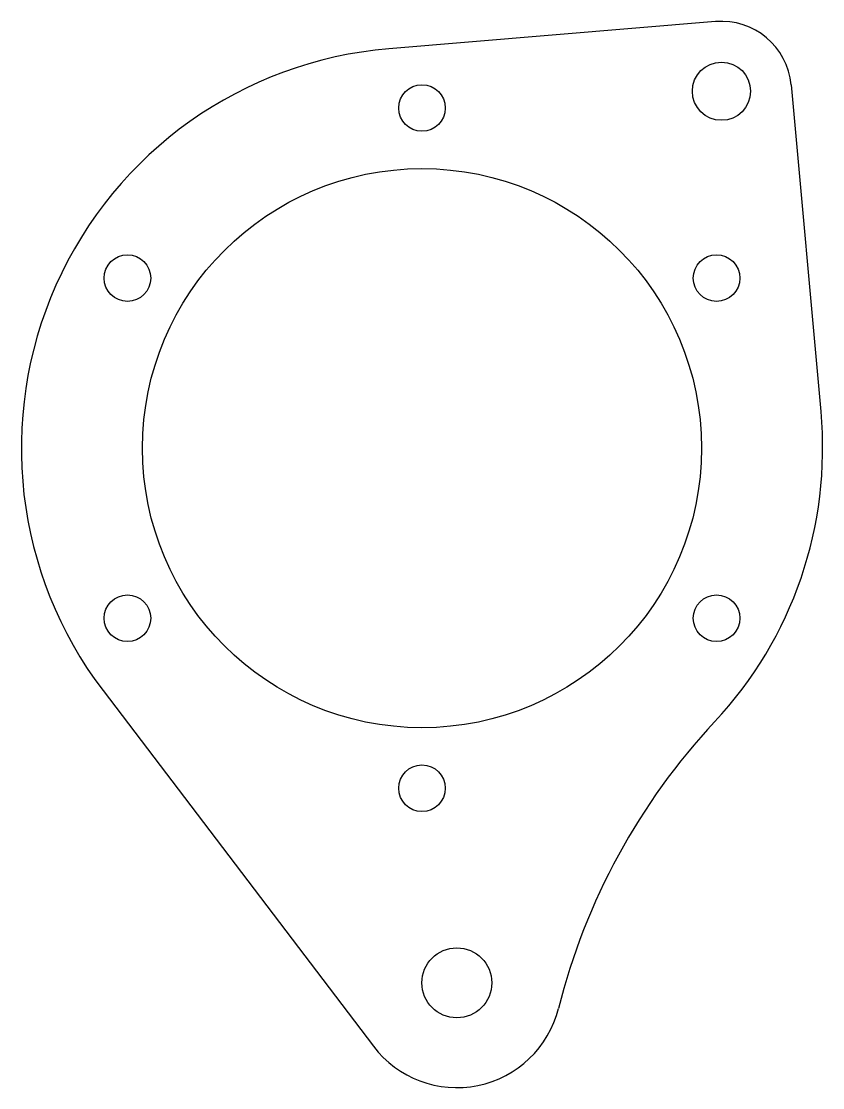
# Model space of a CAD drawing. Header units: inches. Extents: x -2.15 to 2.15, y -3.43 to 2.29.
import ezdxf

# ---------------------------------------------------------------- set-up
doc = ezdxf.new("R2010")
doc.units = ezdxf.units.IN
doc.header["$MEASUREMENT"] = 0

msp = doc.modelspace()

# ---------------------------------------------------------------- linework, layer by layer
at = {"linetype": 'Continuous', "lineweight": 25}
for p, q in [((1.5758, 2.2888), (-0.1786, 2.1426)), ((1.9804, 1.9493), (2.141, 0.1962)), ((-1.7116, -1.3011), (-0.261, -3.2093))]:
    msp.add_line(p, q, dxfattribs=at)
for centre, radius in [((1.607, 1.9151), 0.1562), ((0, 1.825), 0.125), ((0, 0), 1.5), ((-1.5805, 0.9125), 0.125), ((1.5805, 0.9125), 0.125), ((-1.5805, -0.9125), 0.125), ((1.5805, -0.9125), 0.125), ((0, -1.825), 0.125), ((0.1868, -2.8689), 0.1875)]:
    msp.add_circle(centre, radius, dxfattribs=at)
for centre, radius, start, end in [((1.607, 1.9151), 0.375, 5.2349, 94.7651), ((0, 0), 2.15, 94.7651, 217.2418), ((0, 0), 2.15, 316.9208, 5.2349), ((4.1268, -3.859), 3.5, 136.9208, 165.8943), ((0.1868, -2.8689), 0.5625, 217.2418, 345.8943)]:
    msp.add_arc(centre, radius, start, end, dxfattribs=at)

doc.saveas('drawing.dxf')
